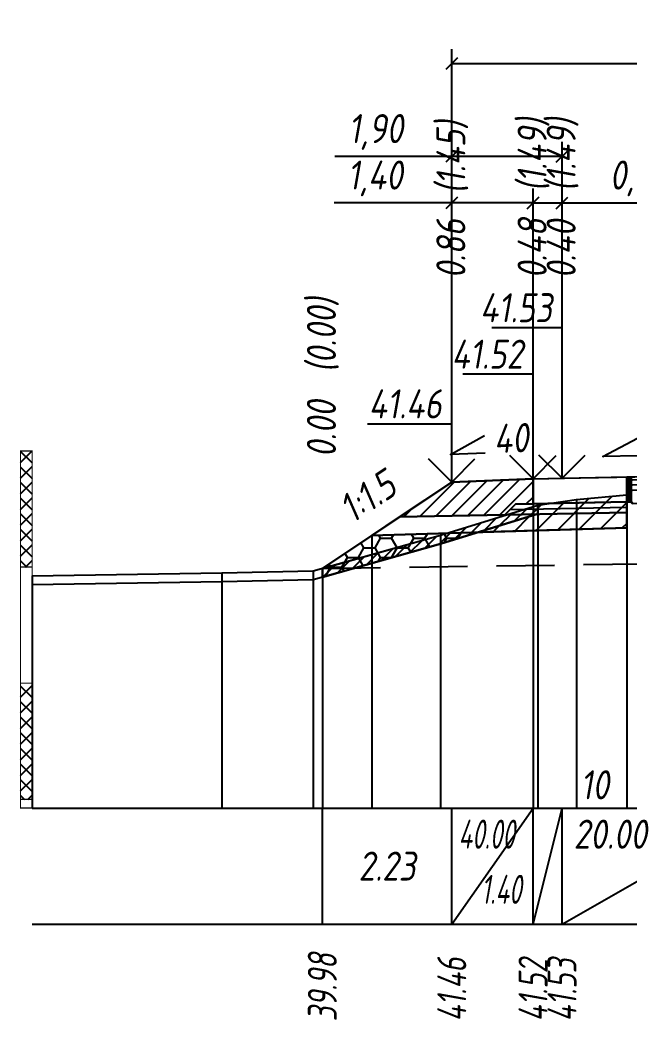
# Model space of a CAD drawing. Extents: x -717 to 1451, y -133302 to 233.
# Drawn here: x 78.9 to 131.4, y -89008.3 to -88922.1 of the extents above; entities that cross this region are included whole.
import ezdxf
from ezdxf.enums import TextEntityAlignment as Align

# ---------------------------------------------------------------- set-up
doc = ezdxf.new("R2010")
doc.units = 0
doc.linetypes.add('штриховая', pattern=[0.75, 0.5, -0.25])
for name, color, linetype in [('Интерполированный поперечник', 2, 'Continuous'), ('Код_514', 1, 'Continuous'), ('Контур_0', 7, 'Continuous'), ('Контур_2521', 7, 'Continuous'), ('Контур_2564', 7, 'Continuous'), ('Контур_2660', 7, 'Continuous'), ('Контур_2665', 7, 'Continuous'), ('Контур_400', 7, 'Continuous'), ('Контур_508', 7, 'Continuous'), ('Контур_512', 7, 'Continuous'), ('Контур_513', 7, 'Continuous'), ('Контур_818', 7, 'Continuous'), ('Красный поперечник', 1, 'Continuous'), ('Линейка абсолютных высот', 7, 'Continuous'), ('Объём_2501', 7, 'Continuous'), ('Объём_2564', 7, 'Continuous'), ('Объём_2650', 7, 'Continuous'), ('Объём_2660', 7, 'Continuous'), ('Объём_2661', 7, 'Continuous'), ('Объём_2665', 7, 'Continuous'), ('Объём_2666', 7, 'Continuous'), ('Объём_2667', 7, 'Continuous'), ('Объём_2668', 7, 'Continuous'), ('Объём_2669', 7, 'Continuous'), ('Объём_2675', 7, 'Continuous'), ('Объём_2753', 7, 'Continuous'), ('Откосы', 7, 'Continuous'), ('Отметки покрытия', 7, 'Continuous'), ('Рабочие отметки', 7, 'Continuous'), ('Рабочие отметки доп.', 7, 'Continuous'), ('Слои выравнивания', 7, 'Continuous'), ('Таблица', 7, 'Continuous'), ('Уклоны проезжей части', 7, 'Continuous'), ('Черный поперечник', 3, 'Continuous')]:
    doc.layers.add(name, color=color, linetype=linetype)
for name, color, linetype, true_color in [('Контур_2540', 2, 'Continuous', 0xffff00), ('Контур_2560', 2, 'Continuous', 0xffff00), ('Контур_2561', 7, 'Continuous', 0xff8040), ('Контур_2562', 3, 'Continuous', 0x00ff00), ('Контур_2563', 7, 'Continuous', 0xff8000), ('Контур_2570', 7, 'Continuous', 0x80ff00), ('Контур_2725', 7, 'Continuous', 0x323232), ('Контур_2736', 4, 'Continuous', 0x00ffff), ('Контур_2737', 4, 'Continuous', 0x00ffff), ('Контур_2738', 4, 'Continuous', 0x00ffff), ('Контур_2739', 4, 'Continuous', 0x00ffff), ('Контур_2741', 4, 'Continuous', 0x00ffff), ('Контур_2742', 4, 'Continuous', 0x00ffff), ('Контур_2743', 4, 'Continuous', 0x00ffff), ('Контур_2744', 7, 'Continuous', 0xa4ffff), ('Контур_2745', 7, 'Continuous', 0xa4ffff), ('Контур_2747', 4, 'Continuous', 0x00ffff), ('Контур_2748', 4, 'Continuous', 0x00ffff), ('Контур_2749', 4, 'Continuous', 0x00ffff), ('Контур_2750', 4, 'Continuous', 0x00ffff), ('Контур_2751', 4, 'Continuous', 0x00ffff), ('Контур_2752', 4, 'Continuous', 0x00ffff), ('Контур_2760', 7, 'Continuous', 0x323232), ('Контур_2761', 7, 'Continuous', 0x323232), ('Контур_2762', 7, 'Continuous', 0x323232), ('Контур_2763', 7, 'Continuous', 0x323232), ('Контур_402', 7, 'Continuous', 0xff6464), ('Контур_703', 4, 'Continuous', 0x00ffff), ('Контур_705', 4, 'Continuous', 0x00ffff), ('Контур_707', 4, 'Continuous', 0x00ffff), ('Контур_720', 131, 'Continuous', 0xaaffff), ('Объём_2500', 7, 'Continuous', 0xc0c0c0), ('Объём_2520', 7, 'Continuous', 0x80ffff), ('Объём_2540', 2, 'Continuous', 0xffff00), ('Объём_2560', 2, 'Continuous', 0xffff00), ('Объём_2561', 7, 'Continuous', 0xff8040), ('Объём_2562', 3, 'Continuous', 0x00ff00), ('Объём_2563', 7, 'Continuous', 0xff8000), ('Объём_2570', 7, 'Continuous', 0x80ff00), ('Объём_2600', 7, 'Continuous', 0x808000), ('Объём_2746', 2, 'Continuous', 0xffff00)]:
    doc.layers.add(name, color=color, linetype=linetype, true_color=true_color)
doc.styles.get("Standard").update_dxf_attribs({"font": 'txt', "height": 2.5})
doc.styles.add('М', font='romand.shx', dxfattribs={"width": 0.8, "oblique": 10, "height": 2.5})
doc.dimstyles.new('ISO-25', dxfattribs={"dimtxt": 2.5, "dimasz": 2.5, "dimexe": 1.25, "dimexo": 0.625, "dimtad": 1, "dimtxsty": 'Standard', "dimcen": 2.5, "dimadec": 0, "dimazin": 0, "dimtfac": 1, "dimtmove": 0, "dimatfit": 3, "dimfxl": 1, "dimarcsym": 0})
pattern_1 = [(45.0000013, (0, 0), (-0.67351924, 0.673519211), []), (135.0000003, (0, 0), (-0.673519222, -0.67351923), [])]

# ---------------------------------------------------------------- blocks, each defined once
blk = doc.blocks.new('_Oblique')
at = {"color": 0, "linetype": 'ByBlock', "lineweight": -2}
blk.add_line((-0.5, -0.5), (0.5, 0.5), dxfattribs=at)
blk = doc.blocks.new('*D1740')
at = {"color": 0, "lineweight": -2, "transparency": 16777216}
for p, q in [((116.151, -88961.371), (116.151, -88936.651)), ((123.151, -88961.091), (123.151, -88936.651)), ((116.151, -88937.901), (106.009, -88937.901)), ((123.151, -88937.901), (116.151, -88937.901))]:
    blk.add_line(p, q, dxfattribs=at)
at = {"layer": 'Defpoints', "color": 0, "transparency": 16777216}
for p in [(123.151, -88937.901), (123.151, -88961.716), (116.151, -88961.996)]:
    blk.add_point(p, dxfattribs=at)
at = {"color": 0, "lineweight": -2, "transparency": 16777216, "rotation": 180}
blk.add_blockref('_Oblique', (116.151, -88937.901), dxfattribs=at)
at = {"color": 0, "lineweight": -2, "transparency": 16777216}
blk.add_blockref('_Oblique', (123.151, -88937.901), dxfattribs=at)
at = {"color": 0, "transparency": 16777216, "insert": (109.549, -88935.788), "char_height": 2.5, "width": 8.75, "attachment_point": 5, "style": 'М'}
blk.add_mtext('1,40', dxfattribs=at)
blk = doc.blocks.new('*D1742')
at = {"color": 0, "lineweight": -2, "transparency": 16777216}
for p, q in [((123.151, -88961.091), (123.151, -88936.651)), ((125.651, -88961.041), (125.651, -88936.651)), ((123.151, -88937.901), (125.651, -88937.901)), ((125.651, -88937.901), (136.065, -88937.901))]:
    blk.add_line(p, q, dxfattribs=at)
at = {"layer": 'Defpoints', "color": 0, "transparency": 16777216}
for p in [(125.651, -88937.901), (123.151, -88961.716), (125.651, -88961.666)]:
    blk.add_point(p, dxfattribs=at)
at = {"color": 0, "lineweight": -2, "transparency": 16777216, "rotation": 180}
blk.add_blockref('_Oblique', (123.151, -88937.901), dxfattribs=at)
at = {"color": 0, "lineweight": -2, "transparency": 16777216}
blk.add_blockref('_Oblique', (125.651, -88937.901), dxfattribs=at)
at = {"color": 0, "transparency": 16777216, "insert": (132.304, -88935.788), "char_height": 2.5, "width": 9.16667, "attachment_point": 5, "style": 'М'}
blk.add_mtext('0,50', dxfattribs=at)
blk = doc.blocks.new('*D1745')
at = {"color": 0, "lineweight": -2, "transparency": 16777216}
for p, q in [((116.151, -88961.371), (116.151, -88932.651)), ((125.651, -88961.041), (125.651, -88932.651)), ((116.151, -88933.901), (106.063, -88933.901)), ((125.651, -88933.901), (116.151, -88933.901))]:
    blk.add_line(p, q, dxfattribs=at)
at = {"layer": 'Defpoints', "color": 0, "transparency": 16777216}
for p in [(125.651, -88933.901), (125.651, -88961.666), (116.151, -88961.996)]:
    blk.add_point(p, dxfattribs=at)
at = {"color": 0, "lineweight": -2, "transparency": 16777216, "rotation": 180}
blk.add_blockref('_Oblique', (116.151, -88933.901), dxfattribs=at)
at = {"color": 0, "lineweight": -2, "transparency": 16777216}
blk.add_blockref('_Oblique', (125.651, -88933.901), dxfattribs=at)
at = {"color": 0, "transparency": 16777216, "insert": (109.603, -88931.788), "char_height": 2.5, "width": 8.75, "attachment_point": 5, "style": 'М'}
blk.add_mtext('1,90', dxfattribs=at)
blk = doc.blocks.new('*D1746')
at = {"color": 0, "lineweight": -2, "transparency": 16777216}
for p, q in [((116.151, -88961.371), (116.151, -88924.651)), ((211.651, -88961.371), (211.651, -88924.651)), ((116.151, -88925.901), (211.651, -88925.901))]:
    blk.add_line(p, q, dxfattribs=at)
at = {"layer": 'Defpoints', "color": 0, "transparency": 16777216}
for p in [(211.651, -88925.901), (116.151, -88961.996), (211.651, -88961.996)]:
    blk.add_point(p, dxfattribs=at)
at = {"color": 0, "lineweight": -2, "transparency": 16777216, "rotation": 180}
blk.add_blockref('_Oblique', (116.151, -88925.901), dxfattribs=at)
at = {"color": 0, "lineweight": -2, "transparency": 16777216}
blk.add_blockref('_Oblique', (211.651, -88925.901), dxfattribs=at)
at = {"color": 0, "transparency": 16777216, "insert": (163.901, -88923.788), "char_height": 2.5, "width": 10.41667, "attachment_point": 5, "style": 'М'}
blk.add_mtext('19,10', dxfattribs=at)

msp = doc.modelspace()

# ---------------------------------------------------------------- hatches: boundary and pattern name
at = {"layer": 'Линейка абсолютных высот'}
h = msp.add_hatch(dxfattribs=at)
h.set_pattern_fill('ANSI37', scale=0.3, style=0)
h.set_pattern_definition(pattern_1)
h.paths.add_polyline_path([(80, -88969.252), (80, -88959.252), (79, -88959.252), (79, -88969.252)])
h = msp.add_hatch(dxfattribs=at)
h.set_pattern_fill('ANSI37', scale=0.3, style=0)
h.set_pattern_definition(pattern_1)
h.paths.add_polyline_path([(80, -88989.252), (80, -88979.252), (79, -88979.252), (79, -88989.252)])
at = {"layer": 'Объём_2563'}
h = msp.add_hatch(dxfattribs=at)
h.set_pattern_fill('ANSI31', color=256, scale=0.3)
h.paths.add_polyline_path([(116.151, -88961.933), (123.151, -88961.653), (123.151, -88963.803), (121.651, -88963.833), (120.733, -88964.751), (111.651, -88964.933)])
at = {"layer": 'Объём_2570'}
h = msp.add_hatch(dxfattribs=at)
h.set_pattern_fill('ANSI31', color=256, scale=0.2)
h.paths.add_polyline_path([(123.564, -88964.681), (115.179, -88967.264), (105, -88970.117), (105, -88969.367), (115.179, -88966.514), (123.564, -88963.931)])
at = {"layer": 'Объём_2600'}
h = msp.add_hatch(dxfattribs=at)
h.set_pattern_fill('ANSI31', color=6, scale=0.4)
h.paths.add_polyline_path([(126.908, -88963.422), (131.223, -88963.038), (131.223, -88965.868), (118.467, -88966.251), (123.564, -88964.681), (123.564, -88963.931)])
h = msp.add_hatch(dxfattribs=at)
h.set_pattern_fill('HONEY', color=5, scale=0.3)
h.paths.add_polyline_path([(105, -88969.367), (109.26, -88966.527), (118.467, -88966.251), (115.179, -88967.264), (105, -88970.117)])
at = {"layer": 'Слои выравнивания'}
for color, points in [(2, [(131.223, -88961.492), (131.62, -88961.484), (131.62, -88961.734), (131.223, -88961.742)]), (3, [(131.223, -88961.742), (131.62, -88961.734), (131.62, -88962.184), (131.223, -88962.192)]), (4, [(131.223, -88962.192), (131.62, -88962.184), (131.62, -88962.634), (131.223, -88962.642)]), (5, [(131.223, -88962.642), (131.62, -88962.634), (131.62, -88963.634), (131.223, -88963.642)])]:
    msp.add_hatch(color=color, dxfattribs=at).paths.add_polyline_path(points)

# ---------------------------------------------------------------- linework, layer by layer
at = {"layer": 'Интерполированный поперечник', "linetype": 'штриховая', "ltscale": 10, "flags": 128}
msp.add_lwpolyline([(105, -88969.367), (208.631, -88967.85)], dxfattribs=at)
at = {"layer": 'Код_514'}
for p, q in [((105, -89000), (105, -88990)), ((116.151, -89000), (116.151, -88990)), ((116.151, -89000), (123.151, -88990)), ((123.151, -89000), (123.151, -88990)), ((123.151, -89000), (125.651, -88990)), ((125.651, -89000), (125.651, -88990)), ((125.651, -89000), (143.151, -88990))]:
    msp.add_line(p, q, dxfattribs=at)
at = {"layer": 'Контур_0', "flags": 128}
for points in [[(125.651, -88963.753), (123.151, -88963.803), (123.151, -88961.653), (131.223, -88961.492), (131.223, -88963.642), (125.651, -88963.753), (125.651, -88963.753)], [(116.151, -88961.933), (105, -88969.367), (105, -88969.367), (105, -88969.367), (105, -88969.367), (105, -88969.367), (105, -88969.367), (105, -88969.367), (105, -88969.367), (105, -88969.367), (105, -88969.367), (105, -88969.367), (105, -88969.367), (105, -88969.367), (105, -88969.367), (105, -88969.367)], [(116.151, -88961.933), (105, -88969.367), (105, -88969.367), (105, -88969.367), (105, -88969.367), (105, -88969.367), (105, -88969.367), (105, -88969.367), (105, -88969.367), (105, -88969.367), (105, -88969.367), (105, -88969.367), (105, -88969.367), (105, -88969.367), (105, -88969.367), (105, -88969.367), (105, -88969.367), (105, -88969.367), (105, -88969.367), (105, -88969.367), (105, -88969.367), (105, -88969.367), (105, -88969.367), (105, -88969.367), (105, -88969.367), (105, -88969.367), (105, -88969.367), (105, -88969.367), (105, -88969.367), (105, -88969.367)], [(111.651, -88964.933), (120.733, -88964.751), (121.651, -88963.833), (123.151, -88963.803)], [(121.651, -88963.833), (131.223, -88963.642), (131.223, -88964.542), (120.733, -88964.751), (121.651, -88963.833), (121.651, -88963.833)]]:
    msp.add_lwpolyline(points, dxfattribs=at)
at = {"layer": 'Контур_2521', "color": 250, "flags": 128}
msp.add_lwpolyline([(121.192, -88964.292), (131.223, -88964.092)], dxfattribs=at)
at = {"layer": 'Контур_2540', "flags": 128}
msp.add_lwpolyline([(120.733, -88964.751), (131.223, -88964.542), (131.223, -88965.868), (109.26, -88966.527), (111.651, -88964.933), (120.733, -88964.751), (120.733, -88964.751)], dxfattribs=at)
at = {"layer": 'Контур_2560', "flags": 128}
msp.add_lwpolyline([(116.151, -88961.933), (116.151, -88961.933), (116.151, -88961.933), (123.151, -88961.653)], dxfattribs=at)
at = {"layer": 'Контур_2561', "flags": 128}
msp.add_lwpolyline([(123.151, -88961.653), (123.151, -88961.653), (116.151, -88961.933), (116.151, -88961.933), (123.151, -88961.653)], dxfattribs=at)
at = {"layer": 'Контур_2562', "flags": 128}
msp.add_lwpolyline([(116.151, -88961.933), (116.151, -88961.933), (116.151, -88961.933), (116.151, -88961.933), (116.151, -88961.933)], dxfattribs=at)
at = {"layer": 'Контур_2563', "flags": 128}
msp.add_lwpolyline([(116.151, -88961.933), (123.151, -88961.653), (123.151, -88963.803), (121.651, -88963.833), (120.733, -88964.751), (111.651, -88964.933), (116.151, -88961.933), (116.151, -88961.933)], dxfattribs=at)
at = {"layer": 'Контур_2564', "flags": 128}
msp.add_lwpolyline([(116.151, -88961.933), (123.151, -88961.653)], dxfattribs=at)
at = {"layer": 'Контур_2570', "flags": 128}
msp.add_lwpolyline([(80, -88970.75), (96.329, -88970.506), (104.221, -88970.336), (104.221, -88970.336), (115.179, -88967.264), (123.564, -88964.681), (123.564, -88963.931), (126.908, -88963.422), (131.223, -88963.038), (131.723, -88963.788)], dxfattribs=at)
at = {"layer": 'Контур_2660', "flags": 128}
msp.add_lwpolyline([(109.26, -88966.527), (131.223, -88965.868)], dxfattribs=at)
at = {"layer": 'Контур_2665', "flags": 128}
msp.add_lwpolyline([(116.151, -88961.933), (116.151, -88961.933)], dxfattribs=at)
at = {"layer": 'Контур_2725', "flags": 128}
msp.add_lwpolyline([(131.223, -88963.642), (131.62, -88963.634), (131.62, -88963.684), (131.653, -88963.683), (131.653, -88963.733), (131.686, -88963.732), (131.723, -88963.788), (143.151, -88963.56), (148.56, -88963.452), (161.035, -88963.238), (163.901, -88963.307), (177.72, -88963.639), (184.651, -88963.81), (189.997, -88963.942)], dxfattribs=at)
at = {"layer": 'Контур_2736', "flags": 128}
msp.add_lwpolyline([(116.151, -88961.933), (105, -88969.367)], dxfattribs=at)
at = {"layer": 'Контур_2737', "flags": 128}
msp.add_lwpolyline([(105, -88969.367), (105, -88969.367)], dxfattribs=at)
at = {"layer": 'Контур_2738', "flags": 128}
msp.add_lwpolyline([(105, -88969.367), (105, -88969.367)], dxfattribs=at)
at = {"layer": 'Контур_2739', "flags": 128}
msp.add_lwpolyline([(105, -88969.367), (105, -88969.367)], dxfattribs=at)
at = {"layer": 'Контур_2741', "flags": 128}
msp.add_lwpolyline([(105, -88969.367), (105, -88969.367)], dxfattribs=at)
at = {"layer": 'Контур_2742', "flags": 128}
msp.add_lwpolyline([(105, -88969.367), (105, -88969.367)], dxfattribs=at)
at = {"layer": 'Контур_2743', "flags": 128}
msp.add_lwpolyline([(105, -88969.367), (105, -88969.367)], dxfattribs=at)
at = {"layer": 'Контур_2744', "flags": 128}
msp.add_lwpolyline([(105, -88969.367), (105, -88969.367)], dxfattribs=at)
msp.add_lwpolyline([(105, -88969.367), (105, -88969.367)], dxfattribs=at)
msp.add_lwpolyline([(105, -88969.367), (105, -88969.367)], dxfattribs=at)
msp.add_lwpolyline([(105, -88969.367), (105, -88969.367)], dxfattribs=at)
msp.add_lwpolyline([(105, -88969.367), (105, -88969.367)], dxfattribs=at)
msp.add_lwpolyline([(105, -88969.367), (105, -88969.367)], dxfattribs=at)
at = {"layer": 'Контур_2745', "flags": 128}
msp.add_lwpolyline([(105, -88969.367), (105, -88969.367)], dxfattribs=at)
msp.add_lwpolyline([(105, -88969.367), (105, -88969.367)], dxfattribs=at)
msp.add_lwpolyline([(105, -88969.367), (105, -88969.367)], dxfattribs=at)
msp.add_lwpolyline([(105, -88969.367), (105, -88969.367)], dxfattribs=at)
msp.add_lwpolyline([(105, -88969.367), (105, -88969.367)], dxfattribs=at)
msp.add_lwpolyline([(105, -88969.367), (105, -88969.367)], dxfattribs=at)
at = {"layer": 'Контур_2747', "flags": 128}
msp.add_lwpolyline([(105, -88969.367), (105, -88969.367)], dxfattribs=at)
at = {"layer": 'Контур_2748', "flags": 128}
msp.add_lwpolyline([(105, -88969.367), (105, -88969.367)], dxfattribs=at)
at = {"layer": 'Контур_2749', "flags": 128}
msp.add_lwpolyline([(105, -88969.367), (105, -88969.367)], dxfattribs=at)
at = {"layer": 'Контур_2750', "flags": 128}
msp.add_lwpolyline([(105, -88969.367), (105, -88969.367)], dxfattribs=at)
at = {"layer": 'Контур_2751', "flags": 128}
msp.add_lwpolyline([(105, -88969.367), (105, -88969.367)], dxfattribs=at)
at = {"layer": 'Контур_2752', "flags": 128}
msp.add_lwpolyline([(105, -88969.367), (105, -88969.367)], dxfattribs=at)
at = {"layer": 'Контур_2760', "flags": 128}
msp.add_lwpolyline([(131.223, -88961.492), (131.62, -88961.484), (131.653, -88961.483), (131.686, -88961.482), (131.723, -88961.482), (143.151, -88961.253), (148.56, -88961.145), (161.035, -88960.895), (163.901, -88960.838), (177.72, -88961.114), (184.651, -88961.253), (189.997, -88961.36)], dxfattribs=at)
at = {"layer": 'Контур_2761', "flags": 128}
msp.add_lwpolyline([(131.223, -88961.742), (131.62, -88961.734), (131.653, -88961.733), (131.686, -88961.732), (131.723, -88961.732), (143.151, -88961.503), (148.56, -88961.395), (161.035, -88961.145), (163.901, -88961.088), (177.72, -88961.364), (184.651, -88961.503), (189.997, -88961.61)], dxfattribs=at)
at = {"layer": 'Контур_2762', "flags": 128}
msp.add_lwpolyline([(131.223, -88962.192), (131.62, -88962.184), (131.653, -88962.183), (131.686, -88962.182), (131.723, -88962.182), (143.151, -88961.953), (148.56, -88961.845), (161.035, -88961.595), (163.901, -88961.538), (177.72, -88961.814), (184.651, -88961.953), (189.997, -88962.06)], dxfattribs=at)
at = {"layer": 'Контур_2763', "flags": 128}
msp.add_lwpolyline([(131.223, -88962.642), (131.62, -88962.634), (131.653, -88962.633), (131.686, -88962.632), (131.723, -88962.632), (143.151, -88962.403), (148.56, -88962.295), (161.035, -88962.045), (163.901, -88961.988), (177.72, -88962.264), (184.651, -88962.403), (189.997, -88962.51)], dxfattribs=at)
at = {"layer": 'Контур_400', "flags": 128}
msp.add_lwpolyline([(123.151, -88961.653), (125.651, -88961.603), (125.651, -88961.603), (125.651, -88961.603), (125.651, -88961.603), (125.651, -88961.603), (125.651, -88961.603), (143.151, -88961.253), (163.901, -88960.838)], dxfattribs=at)
at = {"layer": 'Контур_402', "flags": 128}
msp.add_lwpolyline([(109.26, -88966.527), (131.223, -88965.868), (131.223, -88963.642), (131.62, -88963.634), (131.62, -88963.684), (131.653, -88963.683), (131.653, -88963.733), (131.686, -88963.732), (131.723, -88963.788), (148.56, -88963.452), (161.035, -88963.238), (163.901, -88963.307), (177.72, -88963.639), (189.997, -88963.942), (189.997, -88965.671), (216.704, -88966.472)], dxfattribs=at)
at = {"layer": 'Контур_508', "flags": 128}
msp.add_lwpolyline([(105, -88969.367), (109.26, -88966.527), (131.223, -88965.868), (131.223, -88963.642), (131.62, -88963.634)], dxfattribs=at)
at = {"layer": 'Контур_512', "flags": 128}
msp.add_lwpolyline([(105, -88969.367), (109.26, -88966.527), (131.223, -88965.868)], dxfattribs=at)
at = {"layer": 'Контур_513', "flags": 128}
msp.add_lwpolyline([(105, -88969.367), (109.26, -88966.527), (131.223, -88965.868), (131.223, -88963.642), (131.62, -88963.634)], dxfattribs=at)
at = {"layer": 'Контур_703', "flags": 128}
for points in [[(116.151, -88961.933), (105, -88969.367)], [(105, -88969.367), (105, -88969.367)]]:
    msp.add_lwpolyline(points, dxfattribs=at)
at = {"layer": 'Контур_705', "flags": 128}
msp.add_lwpolyline([(105, -88969.367), (105, -88969.367)], dxfattribs=at)
at = {"layer": 'Контур_707', "flags": 128}
msp.add_lwpolyline([(105, -88969.367), (105, -88969.367)], dxfattribs=at)
at = {"layer": 'Контур_720', "flags": 128}
msp.add_lwpolyline([(105, -88969.367), (105, -88969.367)], dxfattribs=at)
at = {"layer": 'Контур_818', "flags": 128}
msp.add_lwpolyline([(105, -88970.117), (115.179, -88967.264), (123.564, -88964.681), (123.564, -88963.931), (126.908, -88963.422), (131.223, -88963.038), (131.723, -88963.788)], dxfattribs=at)
at = {"layer": 'Красный поперечник'}
for p, q in [((116.151, -88961.933), (123.151, -88961.653)), ((123.151, -88961.653), (125.651, -88961.603)), ((125.651, -88961.603), (143.151, -88961.253)), ((105, -88969.367), (116.151, -88961.933)), ((131.223, -88965.868), (131.223, -88990)), ((109.26, -88966.527), (109.26, -88990)), ((105, -88969.367), (105, -88990))]:
    msp.add_line(p, q, dxfattribs=at)
at = {"layer": 'Линейка абсолютных высот', "color": 7, "const_width": 0.1, "flags": 128}
for points in [[(80, -88969.252), (80, -88959.252), (79, -88959.252), (79, -88969.252), (80, -88969.252)], [(80, -88979.252), (80, -88969.252), (79, -88969.252), (79, -88979.252), (80, -88979.252)], [(80, -88989.252), (80, -88979.252), (79, -88979.252), (79, -88989.252), (80, -88989.252)], [(80, -88990), (80, -88989.252), (79, -88989.252), (79, -88990), (80, -88990)]]:
    msp.add_lwpolyline(points, dxfattribs=at)
at = {"layer": 'Объём_2500', "flags": 128}
msp.add_lwpolyline([(125.651, -88963.753), (123.151, -88963.803), (123.151, -88961.653), (131.223, -88961.492), (131.223, -88963.642), (125.651, -88963.753), (125.651, -88963.753)], dxfattribs=at)
at = {"layer": 'Объём_2501', "flags": 128}
msp.add_lwpolyline([(123.151, -88961.653), (125.651, -88961.603), (125.651, -88961.603), (125.651, -88961.603), (125.651, -88961.603), (125.651, -88961.603), (125.651, -88961.603), (143.151, -88961.253), (163.901, -88960.838)], dxfattribs=at)
at = {"layer": 'Объём_2520', "color": 250, "flags": 128}
msp.add_lwpolyline([(121.651, -88963.833), (131.223, -88963.642), (131.223, -88964.542), (120.733, -88964.751), (121.651, -88963.833), (121.651, -88963.833)], dxfattribs=at)
at = {"layer": 'Объём_2540', "flags": 128}
msp.add_lwpolyline([(120.733, -88964.751), (131.223, -88964.542), (131.223, -88965.868), (109.26, -88966.527), (111.651, -88964.933), (120.733, -88964.751), (120.733, -88964.751)], dxfattribs=at)
at = {"layer": 'Объём_2560', "flags": 128}
msp.add_lwpolyline([(116.151, -88961.933), (116.151, -88961.933), (116.151, -88961.933), (123.151, -88961.653)], dxfattribs=at)
at = {"layer": 'Объём_2561', "flags": 128}
msp.add_lwpolyline([(123.151, -88961.653), (123.151, -88961.653), (116.151, -88961.933), (116.151, -88961.933), (123.151, -88961.653)], dxfattribs=at)
at = {"layer": 'Объём_2562', "flags": 128}
msp.add_lwpolyline([(116.151, -88961.933), (116.151, -88961.933), (116.151, -88961.933), (116.151, -88961.933), (116.151, -88961.933)], dxfattribs=at)
at = {"layer": 'Объём_2563', "color": 250, "flags": 128}
msp.add_lwpolyline([(116.151, -88961.933), (123.151, -88961.653), (123.151, -88963.803), (121.651, -88963.833), (120.733, -88964.751), (111.651, -88964.933), (116.151, -88961.933), (116.151, -88961.933)], dxfattribs=at)
at = {"layer": 'Объём_2564', "flags": 128}
msp.add_lwpolyline([(116.151, -88961.933), (123.151, -88961.653)], dxfattribs=at)
at = {"layer": 'Объём_2570', "flags": 128}
msp.add_lwpolyline([(123.564, -88964.681), (115.179, -88967.264), (105, -88970.117), (105, -88969.367), (115.179, -88966.514), (123.564, -88963.931), (123.564, -88964.681), (123.564, -88964.681)], dxfattribs=at)
at = {"layer": 'Объём_2600', "color": 5, "flags": 128}
msp.add_lwpolyline([(105, -88969.367), (109.26, -88966.527), (118.467, -88966.251), (115.179, -88967.264), (105, -88970.117), (105, -88969.367), (105, -88969.367)], dxfattribs=at)
at = {"layer": 'Объём_2650', "color": 6, "flags": 128}
msp.add_lwpolyline([(126.908, -88963.422), (131.223, -88963.038), (131.223, -88965.868), (118.467, -88966.251), (123.564, -88964.681), (123.564, -88963.931), (126.908, -88963.422), (126.908, -88963.422)], dxfattribs=at)
at = {"layer": 'Объём_2660', "flags": 128}
msp.add_lwpolyline([(109.26, -88966.527), (131.223, -88965.868)], dxfattribs=at)
at = {"layer": 'Объём_2661', "flags": 128}
msp.add_lwpolyline([(116.151, -88961.933), (105, -88969.367)], dxfattribs=at)
at = {"layer": 'Объём_2665', "flags": 128}
msp.add_lwpolyline([(116.151, -88961.933), (116.151, -88961.933)], dxfattribs=at)
at = {"layer": 'Объём_2666', "flags": 128}
msp.add_lwpolyline([(116.151, -88961.933), (105, -88969.367)], dxfattribs=at)
at = {"layer": 'Объём_2667', "flags": 128}
msp.add_lwpolyline([(105, -88969.367), (105, -88969.367)], dxfattribs=at)
msp.add_lwpolyline([(105, -88969.367), (105, -88969.367)], dxfattribs=at)
at = {"layer": 'Объём_2668', "flags": 128}
msp.add_lwpolyline([(105, -88969.367), (105, -88969.367)], dxfattribs=at)
msp.add_lwpolyline([(105, -88969.367), (105, -88969.367)], dxfattribs=at)
at = {"layer": 'Объём_2669', "flags": 128}
msp.add_lwpolyline([(105, -88969.367), (105, -88969.367)], dxfattribs=at)
msp.add_lwpolyline([(105, -88969.367), (105, -88969.367)], dxfattribs=at)
at = {"layer": 'Объём_2675', "flags": 128}
msp.add_lwpolyline([(105, -88969.367), (105, -88969.367)], dxfattribs=at)
msp.add_lwpolyline([(105, -88969.367), (105, -88969.367)], dxfattribs=at)
msp.add_lwpolyline([(105, -88969.367), (105, -88969.367)], dxfattribs=at)
msp.add_lwpolyline([(105, -88969.367), (105, -88969.367)], dxfattribs=at)
msp.add_lwpolyline([(105, -88969.367), (105, -88969.367)], dxfattribs=at)
msp.add_lwpolyline([(105, -88969.367), (105, -88969.367)], dxfattribs=at)
msp.add_lwpolyline([(105, -88969.367), (105, -88969.367)], dxfattribs=at)
msp.add_lwpolyline([(105, -88969.367), (105, -88969.367)], dxfattribs=at)
msp.add_lwpolyline([(105, -88969.367), (105, -88969.367)], dxfattribs=at)
msp.add_lwpolyline([(105, -88969.367), (105, -88969.367)], dxfattribs=at)
msp.add_lwpolyline([(105, -88969.367), (105, -88969.367)], dxfattribs=at)
msp.add_lwpolyline([(105, -88969.367), (105, -88969.367)], dxfattribs=at)
at = {"layer": 'Объём_2746', "flags": 128}
msp.add_lwpolyline([(123.564, -88964.681), (123.564, -88963.931), (126.908, -88963.422), (131.223, -88963.038), (131.223, -88965.868), (118.467, -88966.251), (123.564, -88964.681), (123.564, -88964.681)], dxfattribs=at)
at = {"layer": 'Объём_2753', "flags": 128}
msp.add_lwpolyline([(131.223, -88961.492), (131.223, -88961.492)], dxfattribs=at)
at = {"layer": 'Откосы', "color": 1, "flags": 128}
for points in [[(119.039, -88959.433), (116.041, -88959.553), (118.979, -88957.934)], [(132.175, -88959.661), (129.176, -88959.721), (132.145, -88958.162)]]:
    msp.add_lwpolyline(points, dxfattribs=at)
at = {"layer": 'Отметки покрытия', "color": 1}
for p, q in [((125.651, -88948.653), (119.601, -88948.653)), ((125.651, -88961.603), (125.651, -88948.653)), ((123.151, -88952.653), (117.101, -88952.653)), ((123.151, -88961.653), (123.151, -88952.653)), ((116.151, -88956.933), (108.901, -88956.933)), ((116.151, -88961.933), (116.151, -88956.933)), ((116.151, -88961.933), (114.151, -88959.933)), ((116.151, -88961.933), (118.151, -88959.933)), ((123.151, -88961.653), (121.151, -88959.653)), ((123.151, -88961.653), (125.151, -88959.653)), ((125.651, -88961.603), (123.651, -88959.603)), ((125.651, -88961.603), (127.651, -88959.603))]:
    msp.add_line(p, q, dxfattribs=at)
at = {"layer": 'Слои выравнивания'}
for p, q in [((123.151, -88961.653), (123.151, -88990)), ((131.223, -88961.492), (131.223, -88990))]:
    msp.add_line(p, q, dxfattribs=at)
at = {"layer": 'Слои выравнивания', "color": 2, "flags": 128}
msp.add_lwpolyline([(131.223, -88961.492), (131.62, -88961.484), (131.62, -88961.734), (131.223, -88961.742)], close=True, dxfattribs=at)
at = {"layer": 'Слои выравнивания', "color": 3, "flags": 128}
msp.add_lwpolyline([(131.223, -88961.742), (131.62, -88961.734), (131.62, -88962.184), (131.223, -88962.192)], close=True, dxfattribs=at)
at = {"layer": 'Слои выравнивания', "color": 4, "flags": 128}
msp.add_lwpolyline([(131.223, -88962.192), (131.62, -88962.184), (131.62, -88962.634), (131.223, -88962.642)], close=True, dxfattribs=at)
at = {"layer": 'Слои выравнивания', "color": 5, "flags": 128}
msp.add_lwpolyline([(131.223, -88962.642), (131.62, -88962.634), (131.62, -88963.634), (131.223, -88963.642)], close=True, dxfattribs=at)
at = {"layer": 'Таблица'}
for p, q in [((80, -88990), (253.096, -88990)), ((80, -89000), (253.096, -89000))]:
    msp.add_line(p, q, dxfattribs=at)
at = {"layer": 'Черный поперечник', "color": 7}
for p, q in [((126.908, -88963.422), (126.908, -88990)), ((131.223, -88963.038), (131.223, -88990)), ((123.564, -88963.931), (123.564, -88990)), ((115.179, -88966.514), (115.179, -88990)), ((80, -88970), (80, -88990)), ((96.329, -88969.756), (96.329, -88990)), ((104.221, -88969.586), (104.221, -88990))]:
    msp.add_line(p, q, dxfattribs=at)
at = {"layer": 'Черный поперечник', "flags": 128}
msp.add_lwpolyline([(80, -88970), (96.329, -88969.756), (104.221, -88969.586), (115.179, -88966.514), (123.564, -88963.931), (126.908, -88963.422), (131.223, -88963.038), (131.723, -88963.788)], dxfattribs=at)

# ---------------------------------------------------------------- texts
at = {"layer": 'Код_514', "style": 'М', "oblique": 10}
for s, width, p in [('40.00', 0.6, (116.722, -88991)), ('20.00', 0.8, (126.651, -88991))]:
    msp.add_text(s, height=2.5, dxfattribs=dict(at, width=width)).set_placement(p, align=Align.TOP_LEFT)
at = {"layer": 'Код_514', "style": 'М', "oblique": 10, "width": 0.8}
msp.add_text('2.23', height=2.5, dxfattribs=at).set_placement((110.576, -88995), align=Align.MIDDLE_CENTER)
at = {"layer": 'Код_514', "style": 'М', "oblique": 10, "width": 0.6}
msp.add_text('1.40', height=2.5, dxfattribs=at).set_placement((122.151, -88999), align=Align.BOTTOM_RIGHT)
at = {"layer": 'Код_514', "style": 'М', "oblique": 10, "width": 0.7}
for s, p in [('39.98', (105, -89008.382)), ('41.46', (116.151, -89008.382)), ('41.52', (123.151, -89008.382)), ('41.53', (125.651, -89008.382))]:
    msp.add_text(s, height=2.5, rotation=90, dxfattribs=at).set_placement(p, align=Align.MIDDLE_LEFT)
at = {"layer": 'Отметки покрытия', "color": 1, "style": 'М', "oblique": 10, "width": 0.8}
for s, p in [('41.53', (124.792, -88948.922)), ('41.52', (122.292, -88952.922)), ('41.46', (115.292, -88957.202))]:
    msp.add_text(s, height=2.5, dxfattribs=at).set_placement(p, align=Align.BOTTOM_RIGHT)
at = {"layer": 'Рабочие отметки', "color": 1, "style": 'М', "oblique": 10, "width": 0.8}
for s, p in [('0.86', (116.073, -88944.403)), ('0.48', (123.073, -88944.403)), ('0.40', (125.573, -88944.403)), ('0.00', (104.922, -88959.798))]:
    msp.add_text(s, height=2.5, rotation=90, dxfattribs=at).set_placement(p, align=Align.MIDDLE_LEFT)
at = {"layer": 'Рабочие отметки доп.', "color": 1, "style": 'М', "oblique": 10, "width": 0.8}
for s, p in [('(1.45)', (116.073, -88937.103)), ('(1.49)', (123.073, -88936.903)), ('(1.49)', (125.573, -88936.903)), ('(0.00)', (104.922, -88952.498))]:
    msp.add_text(s, height=2.5, rotation=90, dxfattribs=at).set_placement(p, align=Align.MIDDLE_LEFT)
at = {"layer": 'Слои выравнивания', "style": 'М', "oblique": 10, "width": 0.8}
msp.add_text('10', height=2.5, dxfattribs=at).set_placement((128.467, -88990), align=Align.BOTTOM_CENTER)
at = {"layer": 'Уклоны проезжей части', "color": 1, "style": 'М', "oblique": 10, "width": 0.8}
for s, rotation, p in [('40', 2.29061, (121.343, -88960.149)), ('1:1.5', 33.69007, (110.021, -88964.818))]:
    msp.add_text(s, height=2.5, rotation=rotation, dxfattribs=at).set_placement(p, align=Align.BOTTOM_CENTER)

# ---------------------------------------------------------------- dimensions: what is measured, and where the dimension line sits
at = {"color": 5}
dim = msp.add_linear_dim(base=(211.651, -88925.901), p1=(116.151, -88961.996), p2=(211.651, -88961.996), angle=180, dimstyle='ISO-25', override={"dimasz": 1, "dimlfac": 0.2, "dimzin": 0, "dimtxsty": 'М', "dimblk1": 'Oblique', "dimblk2": 'Oblique', "dimsah": 1}, dxfattribs=at)
dim.commit()
dim.dimension.update_dxf_attribs({"geometry": '*D1746', "text_midpoint": (163.901, -88923.788)})
for base, p1, p2, picture, middle in [((125.651, -88933.901), (116.151, -88961.996), (125.651, -88961.666), '*D1745', (109.603, -88933.901)), ((123.151, -88937.901), (116.151, -88961.996), (123.151, -88961.716), '*D1740', (109.549, -88937.901)), ((125.651, -88937.901), (123.151, -88961.716), (125.651, -88961.666), '*D1742', (132.304, -88937.901))]:
    dim = msp.add_linear_dim(base=base, p1=p1, p2=p2, angle=180, dimstyle='ISO-25', override={"dimasz": 1, "dimlfac": 0.2, "dimzin": 0, "dimtxsty": 'М', "dimblk1": 'Oblique', "dimblk2": 'Oblique', "dimsah": 1}, dxfattribs=at)
    dim.commit()
    dim.dimension.update_dxf_attribs({"geometry": picture, "text_midpoint": middle, "dimtype": 160})

doc.saveas('drawing.dxf')
